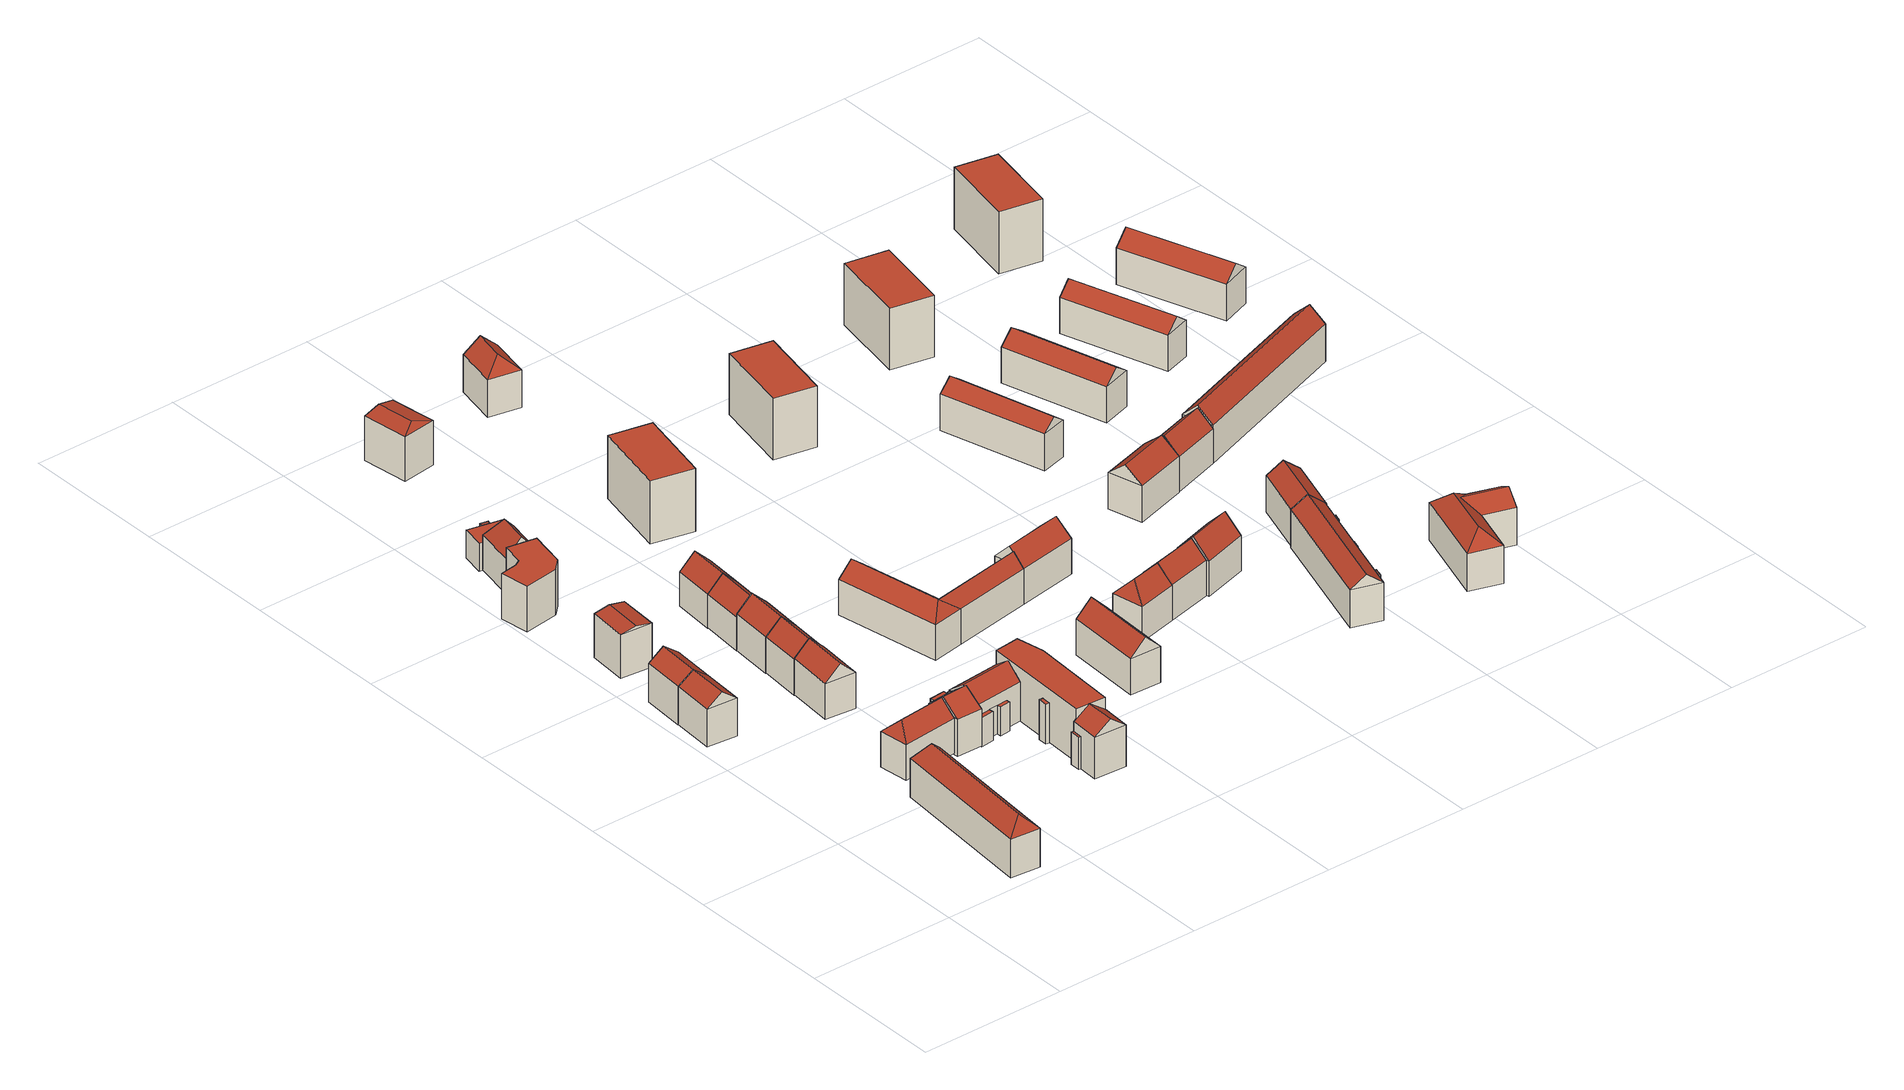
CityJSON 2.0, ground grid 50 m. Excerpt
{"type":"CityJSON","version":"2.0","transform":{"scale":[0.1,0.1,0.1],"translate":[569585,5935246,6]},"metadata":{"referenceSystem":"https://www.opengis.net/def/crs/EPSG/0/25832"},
"CityObjects":{
"building1":{"type":"Building","attributes":{"name":"Peterskampweg","Gemeindeschluessel":"02100122","function":"31001_1010","yearOfConstruction":1978,"roofType":"3200","measuredHeight":18.35,"storeysAboveGround":4},"address":[{"country":"Germany","locality":"Hamburg","thoroughfareNumber":"79","thoroughfareName":"Peterskampweg","postcode":"22089"}],"geometry":[{"type":"Solid","lod":"2","boundaries":[[[[0,1,2,3]],[[4,5,1,0]],[[6,7,5,4]],[[3,2,7,6]],[[0,8,4]],[[6,9,3]],[[3,9,8,0]],[[4,8,9,6]],[[1,5,7,2]]]],"semantics":{"surfaces":[{"type":"WallSurface"},{"type":"RoofSurface","Flaechenneigung":"33.8663606532125","Flaechenrichtung":"5.44191229131199","Flaechengroesse":"31.5071338690364"},{"type":"RoofSurface","Flaechenneigung":"33.8660346399116","Flaechenrichtung":"185.440858677607","Flaechengroesse":"31.5132168230706"},{"type":"RoofSurface","Flaechenneigung":"45.4645888041415","Flaechenrichtung":"275.440397965638","Flaechengroesse":"346.697892583677"},{"type":"RoofSurface","Flaechenneigung":"45.4645322761702","Flaechenrichtung":"95.4392077965679","Flaechengroesse":"346.697206670922"},{"type":"GroundSurface"}],"values":[[0,0,0,0,1,2,3,4,5]]}}]},
"building2":{"type":"Building","attributes":{"name":"Peterskampweg","Gemeindeschluessel":"02100121","function":"31001_1010","yearOfConstruction":1957,"roofType":"3100","measuredHeight":16.93,"storeysAboveGround":4},"address":[{"country":"Germany","locality":"Hamburg","thoroughfareNumber":"68","thoroughfareName":"Peterskampweg","postcode":"22089"}],"geometry":[{"type":"Solid","lod":"2","boundaries":[[[[10,11,12,13]],[[14,15,11,10]],[[16,17,15,14]],[[13,12,17,16]],[[10,18,14]],[[16,19,13]],[[13,19,18,10]],[[14,18,19,16]],[[11,15,17,12]]]],"semantics":{"surfaces":[{"type":"WallSurface"},{"type":"RoofSurface","Flaechenneigung":"52.5828151543992","Flaechenrichtung":"274.738281333541","Flaechengroesse":"95.8369893192639"},{"type":"RoofSurface","Flaechenneigung":"52.5827700219906","Flaechenrichtung":"94.7243295992706","Flaechengroesse":"95.8383230498128"},{"type":"GroundSurface"}],"values":[[0,0,0,0,0,0,1,2,3]]}}]},
"building3":{"type":"Building","attributes":{"name":"Peterskampweg","Gemeindeschluessel":"02100121","function":"31001_1010","yearOfConstruction":1978,"roofType":"3100","measuredHeight":17.23,"storeysAboveGround":4},"address":[{"country":"Germany","locality":"Hamburg","thoroughfareNumber":"66","thoroughfareName":"Peterskampweg","postcode":"22089"}],"geometry":[{"type":"Solid","lod":"2","boundaries":[[[[20,21,22,10]],[[23,24,21,20]],[[14,25,24,23]],[[10,22,25,14]],[[20,26,23]],[[14,18,10]],[[10,18,26,20]],[[23,26,18,14]],[[21,24,25,22]]]],"semantics":{"surfaces":[{"type":"WallSurface"},{"type":"RoofSurface","Flaechenneigung":"52.3088020540518","Flaechenrichtung":"274.741382351397","Flaechengroesse":"99.602519343378"},{"type":"RoofSurface","Flaechenneigung":"52.3086819555311","Flaechenrichtung":"94.7316931557888","Flaechengroesse":"99.5245375117453"},{"type":"GroundSurface"}],"values":[[0,0,0,0,0,0,1,2,3]]}}]},
"building4":{"type":"Building","attributes":{"name":"Peterskampweg","Gemeindeschluessel":"02100121","function":"31001_1010","yearOfConstruction":1957,"roofType":"3100","measuredHeight":16.07,"storeysAboveGround":4},"address":[{"country":"Germany","locality":"Hamburg","thoroughfareNumber":"62","thoroughfareName":"Peterskampweg","postcode":"22089"}],"geometry":[{"type":"Solid","lod":"2","boundaries":[[[[27,28,29,30]],[[31,32,28,27]],[[33,34,32,31]],[[30,29,34,33]],[[27,35,31]],[[33,36,30]],[[30,36,35,27]],[[31,35,36,33]],[[28,32,34,29]]]],"semantics":{"surfaces":[{"type":"WallSurface"},{"type":"RoofSurface","Flaechenneigung":"79.4866216554259","Flaechenrichtung":"274.890750281872","Flaechengroesse":"74.3996729459847"},{"type":"RoofSurface","Flaechenneigung":"79.4864918375079","Flaechenrichtung":"94.9222495834892","Flaechengroesse":"75.3917196811478"},{"type":"GroundSurface"}],"values":[[0,0,0,0,0,0,1,2,3]]}}]},
"building5":{"type":"Building","attributes":{"name":"GriesstraÃe","Gemeindeschluessel":"02100122","function":"31001_1010","yearOfConstruction":1978,"roofType":"5000","measuredHeight":16.98,"storeysAboveGround":4},"address":[{"country":"Germany","locality":"Hamburg","thoroughfareNumber":"22","thoroughfareName":"Griesstraße","postcode":"20535"}],"geometry":[{"type":"Solid","lod":"2","boundaries":[[[[37,38,39,40]],[[41,42,38,37]],[[43,44,42,41]],[[40,39,44,43]],[[37,45,41]],[[43,46,40]],[[40,46,45,37]],[[41,45,46,43]],[[38,42,44,39]]]],"semantics":{"surfaces":[{"type":"WallSurface"},{"type":"RoofSurface","Flaechenneigung":"34.561437861719","Flaechenrichtung":"264.249041542954","Flaechengroesse":"30.3441899835049"},{"type":"RoofSurface","Flaechenneigung":"46.0000803428146","Flaechenrichtung":"174.286297077971","Flaechengroesse":"127.083836122021"},{"type":"RoofSurface","Flaechenneigung":"45.9999800754742","Flaechenrichtung":"354.259160964322","Flaechengroesse":"127.086329251824"},{"type":"GroundSurface"}],"values":[[0,0,0,0,1,0,2,3,4]]}}]},
"building6":{"type":"Building","attributes":{"name":"Marienthaler StraÃe","Gemeindeschluessel":"02100121","function":"31001_1010","yearOfConstruction":1978,"roofType":"1000","measuredHeight":15.64,"storeysAboveGround":4},"address":[{"country":"Germany","locality":"Hamburg","thoroughfareNumber":"103","thoroughfareName":"Marienthaler Straße","postcode":"20535"}],"geometry":[{"type":"Solid","lod":"2","boundaries":[[[[47,48,49,50]],[[51,52,48,47]],[[53,54,52,51]],[[55,56,54,53]],[[57,58,56,55]],[[59,60,58,57]],[[61,62,60,59]],[[50,49,62,61]],[[59,57,55,53,51,47,50,61]],[[48,52,54,56,58,60,62,49]]]],"semantics":{"surfaces":[{"type":"WallSurface"},{"type":"RoofSurface","Flaechenneigung":"90","Flaechenrichtung":"0","Flaechengroesse":"235.992307005571"},{"type":"GroundSurface"}],"values":[[0,0,0,0,0,0,0,0,1,2]]}}]},
"building7":{"type":"Building","attributes":{"name":"Peterskampweg","Gemeindeschluessel":"02100122","function":"31001_1010","yearOfConstruction":1994,"roofType":"3100","measuredHeight":17.4,"storeysAboveGround":4},"address":[{"country":"Germany","locality":"Hamburg","thoroughfareNumber":"69","thoroughfareName":"Peterskampweg","postcode":"22089"}],"geometry":[{"type":"Solid","lod":"2","boundaries":[[[[63,64,65,66]],[[67,68,64,63]],[[69,70,68,67]],[[66,65,70,69]],[[63,71,67]],[[69,72,66]],[[66,72,71,63]],[[67,71,72,69]],[[64,68,70,65]]]],"semantics":{"surfaces":[{"type":"WallSurface"},{"type":"RoofSurface","Flaechenneigung":"45.6752614031675","Flaechenrichtung":"275.360356841284","Flaechengroesse":"117.786511656363"},{"type":"RoofSurface","Flaechenneigung":"45.6748925457704","Flaechenrichtung":"95.4309138943633","Flaechengroesse":"118.666631435207"},{"type":"GroundSurface"}],"values":[[0,0,0,0,0,0,1,2,3]]}}]},
"building8":{"type":"Building","attributes":{"name":"GriesstraÃe","Gemeindeschluessel":"02100122","function":"31001_1010"},"children":["building8-1","building8-2"]},
"building8-1":{"type":"BuildingPart","attributes":{"roofType":"3100","measuredHeight":17.82,"storeysAboveGround":4},"parents":["building8"],"geometry":[{"type":"Solid","lod":"2","boundaries":[[[[73,74,75,76]],[[77,78,74,73]],[[79,80,78,77]],[[76,75,80,79]],[[73,81,77]],[[79,82,76]],[[76,82,81,73]],[[77,81,82,79]],[[74,78,80,75]]]],"semantics":{"surfaces":[{"type":"WallSurface"},{"type":"RoofSurface","Flaechenneigung":"50.1251916103766","Flaechenrichtung":"355.873294553674","Flaechengroesse":"69.1911806618361"},{"type":"RoofSurface","Flaechenneigung":"50.0375934343527","Flaechenrichtung":"179.097731260882","Flaechengroesse":"69.1618596791766"},{"type":"GroundSurface"}],"values":[[0,0,0,0,0,0,1,2,3]]}}]},
"building8-2":{"type":"BuildingPart","attributes":{"roofType":"1000","measuredHeight":12.75,"storeysAboveGround":4},"parents":["building8"],"geometry":[{"type":"Solid","lod":"2","boundaries":[[[[83,84,85,86]],[[87,88,84,83]],[[89,90,88,87]],[[73,74,90,89]],[[91,92,74,73]],[[86,85,92,91]],[[73,89,87,83,86,91]],[[84,88,90,74,92,85]]]],"semantics":{"surfaces":[{"type":"WallSurface"},{"type":"RoofSurface","Flaechenneigung":"90","Flaechenrichtung":"0","Flaechengroesse":"9.19636817402056"},{"type":"GroundSurface"}],"values":[[0,0,0,0,0,0,1,2]]}}]},
"building9":{"type":"Building","attributes":{"name":"Peterskampweg","Gemeindeschluessel":"02100122","function":"31001_1010","yearOfConstruction":1957,"roofType":"3100","measuredHeight":17.26,"storeysAboveGround":4},"address":[{"country":"Germany","locality":"Hamburg","thoroughfareNumber":"67","thoroughfareName":"Peterskampweg","postcode":"22089"}],"geometry":[{"type":"Solid","lod":"2","boundaries":[[[[93,94,95,96]],[[97,98,94,93]],[[99,100,98,97]],[[96,95,100,99]],[[93,101,97]],[[99,102,96]],[[96,102,101,93]],[[97,101,102,99]],[[94,98,100,95]]]],"semantics":{"surfaces":[{"type":"WallSurface"},{"type":"RoofSurface","Flaechenneigung":"46.110052614463","Flaechenrichtung":"275.359446810205","Flaechengroesse":"105.39671543843"},{"type":"RoofSurface","Flaechenneigung":"46.1092401436894","Flaechenrichtung":"95.4327229230595","Flaechengroesse":"105.176412755406"},{"type":"GroundSurface"}],"values":[[0,0,0,0,0,0,1,2,3]]}}]},
"building10":{"type":"Building","attributes":{"name":"Peterskampweg","Gemeindeschluessel":"02100121","function":"31001_1010","yearOfConstruction":1978,"roofType":"5000","measuredHeight":17.87,"storeysAboveGround":4},"address":[{"country":"Germany","locality":"Hamburg","thoroughfareNumber":"58","thoroughfareName":"Peterskampweg","postcode":"22089"}],"geometry":[{"type":"Solid","lod":"2","boundaries":[[[[103,104,105,106]],[[107,108,104,103]],[[109,110,108,107]],[[106,105,110,109]],[[103,111,107]],[[109,112,106]],[[106,112,111,103]],[[107,111,112,109]],[[104,108,110,105]]]],"semantics":{"surfaces":[{"type":"WallSurface"},{"type":"RoofSurface","Flaechenneigung":"31.7342821159858","Flaechenrichtung":"11.6243635591259","Flaechengroesse":"34.3410783759677"},{"type":"RoofSurface","Flaechenneigung":"40.3935916912065","Flaechenrichtung":"281.76400946967","Flaechengroesse":"96.489782852504"},{"type":"RoofSurface","Flaechenneigung":"40.3933774787155","Flaechenrichtung":"101.76604240952","Flaechengroesse":"95.7754379520304"},{"type":"GroundSurface"}],"values":[[0,0,0,0,1,0,2,3,4]]}}]},
"building11":{"type":"Building","attributes":{"name":"Peterskampweg","Gemeindeschluessel":"02100122","function":"31001_1010","yearOfConstruction":1957,"roofType":"3100","measuredHeight":17.6,"storeysAboveGround":4},"address":[{"country":"Germany","locality":"Hamburg","thoroughfareNumber":"65","thoroughfareName":"Peterskampweg","postcode":"22089"}],"geometry":[{"type":"Solid","lod":"2","boundaries":[[[[97,113,114,115]],[[93,116,113,97]],[[117,118,116,93]],[[115,114,118,117]],[[97,101,93]],[[117,119,115]],[[115,119,101,97]],[[93,101,119,117]],[[113,116,118,114]]]],"semantics":{"surfaces":[{"type":"WallSurface"},{"type":"RoofSurface","Flaechenneigung":"45.7087350032698","Flaechenrichtung":"95.2227162654452","Flaechengroesse":"109.199133831889"},{"type":"RoofSurface","Flaechenneigung":"45.709620725881","Flaechenrichtung":"275.146357854383","Flaechengroesse":"108.960622949222"},{"type":"GroundSurface"}],"values":[[0,0,0,0,0,0,1,2,3]]}}]},
"building12":{"type":"Building","attributes":{"name":"Peterskampweg","Gemeindeschluessel":"02100121","function":"31001_1010"},"children":["building12-1","building12-2"]},
"building12-1":{"type":"BuildingPart","attributes":{"roofType":"1000","measuredHeight":9.54,"storeysAboveGround":3},"parents":["building12"],"geometry":[{"type":"Solid","lod":"2","boundaries":[[[[120,121,122,123]],[[124,125,121,120]],[[126,127,125,124]],[[123,122,127,126]],[[124,120,123,126]],[[121,125,127,122]]]],"semantics":{"surfaces":[{"type":"WallSurface"},{"type":"RoofSurface","Flaechenneigung":"90","Flaechenrichtung":"0","Flaechengroesse":"95.9083079972926"},{"type":"GroundSurface"}],"values":[[0,0,0,0,1,2]]}}]},
"building12-2":{"type":"BuildingPart","attributes":{"roofType":"1000","measuredHeight":9.54,"storeysAboveGround":3},"parents":["building12"],"geometry":[{"type":"Solid","lod":"2","boundaries":[[[[128,129,130,131]],[[132,133,129,128]],[[134,135,133,132]],[[131,130,135,134]],[[132,128,131,134]],[[129,133,135,130]]]],"semantics":{"surfaces":[{"type":"WallSurface"},{"type":"RoofSurface","Flaechenneigung":"90","Flaechenrichtung":"0","Flaechengroesse":"2.9139170031784"},{"type":"GroundSurface"}],"values":[[0,0,0,0,1,2]]}}]},
"building13":{"type":"Building","attributes":{"name":"Launitzweg","Gemeindeschluessel":"02100122","function":"31001_1010"},"children":["building13-1","building13-2","building13-3","building13-4","building13-5","building13-6"]},
"building13-1":{"type":"BuildingPart","attributes":{"roofType":"3100","measuredHeight":17.83,"storeysAboveGround":4},"parents":["building13"],"geometry":[{"type":"Solid","lod":"2","boundaries":[[[[136,137,138,139]],[[140,141,137,136]],[[142,143,141,140]],[[139,138,143,142]],[[136,144,140]],[[142,145,139]],[[139,145,144,136]],[[140,144,145,142]],[[137,141,143,138]]]],"semantics":{"surfaces":[{"type":"WallSurface"},{"type":"RoofSurface","Flaechenneigung":"52.5202095847336","Flaechenrichtung":"354.367657047694","Flaechengroesse":"132.652211782059"},{"type":"RoofSurface","Flaechenneigung":"52.520241993122","Flaechenrichtung":"174.37337925334","Flaechengroesse":"126.735338123854"},{"type":"GroundSurface"}],"values":[[0,0,0,0,0,0,1,2,3]]}}]},
"building13-2":{"type":"BuildingPart","attributes":{"roofType":"1000","measuredHeight":18.3,"storeysAboveGround":4},"parents":["building13"],"geometry":[{"type":"Solid","lod":"2","boundaries":[[[[146,147,137,148]],[[149,150,147,146]],[[151,152,150,149]],[[153,154,152,151]],[[148,137,154,153]],[[151,149,146,148,153]],[[147,150,152,154,137]]]],"semantics":{"surfaces":[{"type":"WallSurface"},{"type":"RoofSurface","Flaechenneigung":"90","Flaechenrichtung":"0","Flaechengroesse":"403.838762422948"},{"type":"GroundSurface"}],"values":[[0,0,0,0,0,1,2]]}}]},
"building13-3":{"type":"BuildingPart","attributes":{"roofType":"3100","measuredHeight":18.45,"storeysAboveGround":4},"parents":["building13"],"geometry":[{"type":"Solid","lod":"2","boundaries":[[[[155,156,152,157]],[[158,159,156,155]],[[160,161,159,158]],[[157,152,161,160]],[[155,162,158]],[[160,163,157]],[[157,163,162,155]],[[158,162,163,160]],[[156,159,161,152]]]],"semantics":{"surfaces":[{"type":"WallSurface"},{"type":"RoofSurface","Flaechenneigung":"53.5397911508383","Flaechenrichtung":"93.4567268338415","Flaechengroesse":"71.6514783143033"},{"type":"RoofSurface","Flaechenneigung":"53.540942645089","Flaechenrichtung":"273.055745114588","Flaechengroesse":"71.6383459365998"},{"type":"GroundSurface"}],"values":[[0,0,0,0,0,0,1,2,3]]}}]},
"building13-4":{"type":"BuildingPart","attributes":{"roofType":"1000","measuredHeight":11.1,"storeysAboveGround":4},"parents":["building13"],"geometry":[{"type":"Solid","lod":"2","boundaries":[[[[164,165,166,167]],[[168,169,165,164]],[[170,161,169,168]],[[167,166,161,170]],[[168,164,167,170]],[[165,169,161,166]]]],"semantics":{"surfaces":[{"type":"WallSurface"},{"type":"RoofSurface","Flaechenneigung":"90","Flaechenrichtung":"0","Flaechengroesse":"2.91515733651439"},{"type":"GroundSurface"}],"values":[[0,0,0,0,1,2]]}}]},
"building13-5":{"type":"BuildingPart","attributes":{"roofType":"1000","measuredHeight":13.71,"storeysAboveGround":4},"parents":["building13"],"geometry":[{"type":"Solid","lod":"2","boundaries":[[[[171,172,173,174]],[[175,176,172,171]],[[177,178,176,175]],[[174,173,178,177]],[[175,171,174,177]],[[172,176,178,173]]]],"semantics":{"surfaces":[{"type":"WallSurface"},{"type":"RoofSurface","Flaechenneigung":"90","Flaechenrichtung":"0","Flaechengroesse":"4.18949200061671"},{"type":"GroundSurface"}],"values":[[0,0,0,0,1,2]]}}]},
"building13-6":{"type":"BuildingPart","attributes":{"roofType":"1000","measuredHeight":9.96,"storeysAboveGround":4},"parents":["building13"],"geometry":[{"type":"Solid","lod":"2","boundaries":[[[[179,180,181,182]],[[183,184,180,179]],[[185,143,184,183]],[[186,187,143,185]],[[188,189,187,186]],[[190,191,189,188]],[[192,193,191,190]],[[182,181,193,192]],[[190,188,186,185,183,179,182,192]],[[180,184,143,187,189,191,193,181]]]],"semantics":{"surfaces":[{"type":"WallSurface"},{"type":"RoofSurface","Flaechenneigung":"90","Flaechenrichtung":"0","Flaechengroesse":"14.7241736813107"},{"type":"GroundSurface"}],"values":[[0,0,0,0,0,0,0,0,1,2]]}}]},
"building14":{"type":"Building","attributes":{"name":"Peterskampweg","Gemeindeschluessel":"02100122","function":"31001_1010","yearOfConstruction":1957,"roofType":"3100","measuredHeight":16.69,"storeysAboveGround":4},"address":[{"country":"Germany","locality":"Hamburg","thoroughfareNumber":"63","thoroughfareName":"Peterskampweg","postcode":"22089"}],"geometry":[{"type":"Solid","lod":"2","boundaries":[[[[194,195,196,197]],[[198,199,195,194]],[[200,201,199,198]],[[197,196,201,200]],[[194,202,198]],[[200,203,197]],[[197,203,202,194]],[[198,202,203,200]],[[195,199,201,196]]]],"semantics":{"surfaces":[{"type":"WallSurface"},{"type":"RoofSurface","Flaechenneigung":"45.2432181142275","Flaechenrichtung":"275.069358264531","Flaechengroesse":"111.295790380201"},{"type":"RoofSurface","Flaechenneigung":"45.2427669983575","Flaechenrichtung":"95.1190742704094","Flaechengroesse":"111.348555579079"},{"type":"GroundSurface"}],"values":[[0,0,0,0,0,0,1,2,3]]}}]},
"building15":{"type":"Building","attributes":{"name":"Peterskampweg","Gemeindeschluessel":"02100122","function":"31001_1010","yearOfConstruction":1957,"roofType":"3100","measuredHeight":16.87,"storeysAboveGround":4},"address":[{"country":"Germany","locality":"Hamburg","thoroughfareNumber":"61","thoroughfareName":"Peterskampweg","postcode":"22089"}],"geometry":[{"type":"Solid","lod":"2","boundaries":[[[[198,204,205,206]],[[194,207,204,198]],[[208,209,207,194]],[[206,205,209,208]],[[198,210,194]],[[208,211,206]],[[206,211,210,198]],[[194,210,211,208]],[[204,207,209,205]]]],"semantics":{"surfaces":[{"type":"WallSurface"},{"type":"RoofSurface","Flaechenneigung":"45.6378143352856","Flaechenrichtung":"95.1176155098108","Flaechengroesse":"105.486944053792"},{"type":"RoofSurface","Flaechenneigung":"45.6379036629861","Flaechenrichtung":"275.066767765152","Flaechengroesse":"106.290224014758"},{"type":"GroundSurface"}],"values":[[0,0,0,0,0,0,1,2,3]]}}]},
"building16":{"type":"Building","attributes":{"name":"Peterskampweg","Gemeindeschluessel":"02500503","function":"31001_1010","roofType":"5000","measuredHeight":16.54,"storeysAboveGround":4},"address":[{"country":"Germany","locality":"Hamburg","thoroughfareNumber":"54","thoroughfareName":"Peterskampweg","postcode":"22089"}],"geometry":[{"type":"Solid","lod":"2","boundaries":[[[[212,213,214,215]],[[216,217,213,212]],[[218,219,217,216]],[[215,214,219,218]],[[212,220,216]],[[218,221,215]],[[215,221,220,212]],[[216,220,221,218]],[[213,217,219,214]]]],"semantics":{"surfaces":[{"type":"WallSurface"},{"type":"RoofSurface","Flaechenneigung":"67.0855119736355","Flaechenrichtung":"172.520676033653","Flaechengroesse":"19.4381676946548"},{"type":"RoofSurface","Flaechenneigung":"77.6403172852523","Flaechenrichtung":"82.5130880285919","Flaechengroesse":"86.7969335589074"},{"type":"RoofSurface","Flaechenneigung":"77.6403288287253","Flaechenrichtung":"262.512705278156","Flaechengroesse":"87.0002938870367"},{"type":"GroundSurface"}],"values":[[0,0,0,0,1,0,2,3,4]]}}]},
"building17":{"type":"Building","attributes":{"name":"Marienthaler StraÃe","Gemeindeschluessel":"02100122","function":"31001_1010","yearOfConstruction":1957,"roofType":"1000","measuredHeight":21.66,"storeysAboveGround":7},"address":[{"country":"Germany","locality":"Hamburg","thoroughfareNumber":"109","thoroughfareName":"Marienthaler Straße","postcode":"20535"}],"geometry":[{"type":"Solid","lod":"2","boundaries":[[[[222,223,224,225]],[[226,227,223,222]],[[228,229,227,226]],[[225,224,229,228]],[[226,222,225,228]],[[223,227,229,224]]]],"semantics":{"surfaces":[{"type":"WallSurface"},{"type":"RoofSurface","Flaechenneigung":"90","Flaechenrichtung":"0","Flaechengroesse":"389.242203013323"},{"type":"GroundSurface"}],"values":[[0,0,0,0,1,2]]}}]},
"building18":{"type":"Building","attributes":{"name":"Launitzweg","Gemeindeschluessel":"02100122","function":"31001_1010","yearOfConstruction":1957,"roofType":"3100","measuredHeight":17.91,"storeysAboveGround":4},"address":[{"country":"Germany","locality":"Hamburg","thoroughfareNumber":"10","thoroughfareName":"Launitzweg","postcode":"20535"}],"geometry":[{"type":"Solid","lod":"2","boundaries":[[[[230,231,232,233]],[[234,235,231,230]],[[236,237,235,234]],[[233,232,237,236]],[[230,238,234]],[[236,239,233]],[[233,239,238,230]],[[234,238,239,236]],[[231,235,237,232]]]],"semantics":{"surfaces":[{"type":"WallSurface"},{"type":"RoofSurface","Flaechenneigung":"44.0321055442164","Flaechenrichtung":"272.794904753454","Flaechengroesse":"201.776453264636"},{"type":"RoofSurface","Flaechenneigung":"44.0321237667603","Flaechenrichtung":"92.7982417943155","Flaechengroesse":"201.773163612339"},{"type":"GroundSurface"}],"values":[[0,0,0,0,0,0,1,2,3]]}}]},
"building19":{"type":"Building","attributes":{"name":"GriesstraÃe","Gemeindeschluessel":"02100122","function":"31001_1010"},"children":["building19-1","building19-2","building19-3"]},
"building19-1":{"type":"BuildingPart","attributes":{"roofType":"5000","measuredHeight":16.62,"storeysAboveGround":4},"parents":["building19"],"geometry":[{"type":"Solid","lod":"2","boundaries":[[[[240,241,242,243]],[[244,245,241,240]],[[246,247,245,244]],[[243,242,247,246]],[[240,248,244]],[[246,249,243]],[[243,249,248,240]],[[244,248,249,246]],[[241,245,247,242]]]],"semantics":{"surfaces":[{"type":"WallSurface"},{"type":"RoofSurface","Flaechenneigung":"39.4791842088346","Flaechenrichtung":"170.168433300779","Flaechengroesse":"32.33759918646"},{"type":"RoofSurface","Flaechenneigung":"51.0001831678668","Flaechenrichtung":"79.8441336401243","Flaechengroesse":"247.119812003692"},{"type":"RoofSurface","Flaechenneigung":"51.0005660384176","Flaechenrichtung":"260.064752725847","Flaechengroesse":"247.112251807372"},{"type":"GroundSurface"}],"values":[[0,0,0,0,1,0,2,3,4]]}}]},
"building19-2":{"type":"BuildingPart","attributes":{"roofType":"5000","measuredHeight":16.62,"storeysAboveGround":4},"parents":["building19"],"geometry":[{"type":"Solid","lod":"2","boundaries":[[[[240,241,250,251]],[[252,253,241,240]],[[254,255,253,252]],[[251,250,255,254]],[[240,248,252]],[[254,256,251]],[[251,256,248,240]],[[252,248,256,254]],[[241,253,255,250]]]],"semantics":{"surfaces":[{"type":"WallSurface"},{"type":"RoofSurface","Flaechenneigung":"-51.2878761025937","Flaechenrichtung":"259.744905559439","Flaechengroesse":"26.4295135095444"},{"type":"RoofSurface","Flaechenneigung":"39.976468081961","Flaechenrichtung":"170.055559831267","Flaechengroesse":"177.429820822095"},{"type":"RoofSurface","Flaechenneigung":"39.9767789529607","Flaechenrichtung":"349.867693567672","Flaechengroesse":"177.436334581447"},{"type":"GroundSurface"}],"values":[[0,0,0,0,1,0,2,3,4]]}}]},
"building19-3":{"type":"BuildingPart","attributes":{"roofType":"3100","measuredHeight":17.44,"storeysAboveGround":4},"parents":["building19"],"geometry":[{"type":"Solid","lod":"2","boundaries":[[[[257,258,259,260]],[[261,262,258,257]],[[263,250,262,261]],[[260,259,250,263]],[[257,264,261]],[[263,265,260]],[[260,265,264,257]],[[261,264,265,263]],[[258,262,250,259]]]],"semantics":{"surfaces":[{"type":"WallSurface"},{"type":"RoofSurface","Flaechenneigung":"45.7290237202847","Flaechenrichtung":"349.875571670714","Flaechengroesse":"159.268898390733"},{"type":"RoofSurface","Flaechenneigung":"45.7269478292936","Flaechenrichtung":"170.071730673027","Flaechengroesse":"160.773977326833"},{"type":"GroundSurface"}],"values":[[0,0,0,0,0,0,1,2,3]]}}]},
"building20":{"type":"Building","attributes":{"name":"Peterskampweg","Gemeindeschluessel":"02500503","function":"31001_1010","roofType":"5000","measuredHeight":17.7,"storeysAboveGround":4},"address":[{"country":"Germany","locality":"Hamburg","thoroughfareNumber":"53","thoroughfareName":"Peterskampweg","postcode":"22089"}],"geometry":[{"type":"Solid","lod":"2","boundaries":[[[[266,267,268,269]],[[270,271,267,266]],[[272,273,271,270]],[[269,268,273,272]],[[266,274,270]],[[272,275,269]],[[269,275,274,266]],[[270,274,275,272]],[[267,271,273,268]]]],"semantics":{"surfaces":[{"type":"WallSurface"},{"type":"RoofSurface","Flaechenneigung":"40.8606072833637","Flaechenrichtung":"191.755741371884","Flaechengroesse":"35.0160917259147"},{"type":"RoofSurface","Flaechenneigung":"48.7445773751989","Flaechenrichtung":"101.757827563104","Flaechengroesse":"94.088189816139"},{"type":"RoofSurface","Flaechenneigung":"48.7445790446934","Flaechenrichtung":"281.758281066065","Flaechengroesse":"94.0846119896577"},{"type":"GroundSurface"}],"values":[[0,0,0,0,1,0,2,3,4]]}}]},
"building21":{"type":"Building","attributes":{"name":"GriesstraÃe","Gemeindeschluessel":"02100122","function":"31001_1010","yearOfConstruction":1978,"roofType":"5000","measuredHeight":17.68,"storeysAboveGround":4},"address":[{"country":"Germany","locality":"Hamburg","thoroughfareNumber":"36","thoroughfareName":"Griesstraße","postcode":"20535"}],"geometry":[{"type":"Solid","lod":"2","boundaries":[[[[276,277,278,279]],[[280,281,277,276]],[[282,283,281,280]],[[279,278,283,282]],[[276,284,280]],[[282,285,279]],[[279,285,284,276]],[[280,284,285,282]],[[277,281,283,278]]]],"semantics":{"surfaces":[{"type":"WallSurface"},{"type":"RoofSurface","Flaechenneigung":"28.7634685684599","Flaechenrichtung":"259.523969949795","Flaechengroesse":"35.1739816866162"},{"type":"RoofSurface","Flaechenneigung":"43.9215271465999","Flaechenrichtung":"167.507826610384","Flaechengroesse":"96.4895079383674"},{"type":"RoofSurface","Flaechenneigung":"43.9214660456538","Flaechenrichtung":"348.949052616478","Flaechengroesse":"94.7922867847516"},{"type":"GroundSurface"}],"values":[[0,0,0,0,1,0,2,3,4]]}}]},
"building22":{"type":"Building","attributes":{"name":"GriesstraÃe","Gemeindeschluessel":"02100122","function":"31001_1010","yearOfConstruction":1957,"roofType":"3100","measuredHeight":17.59,"storeysAboveGround":4},"address":[{"country":"Germany","locality":"Hamburg","thoroughfareNumber":"38","thoroughfareName":"Griesstraße","postcode":"20535"}],"geometry":[{"type":"Solid","lod":"2","boundaries":[[[[286,287,288,289]],[[290,291,287,286]],[[292,293,291,290]],[[289,288,293,292]],[[286,294,290]],[[292,285,289]],[[289,285,294,286]],[[290,294,285,292]],[[287,291,293,288]]]],"semantics":{"surfaces":[{"type":"WallSurface"},{"type":"RoofSurface","Flaechenneigung":"44.1294770192152","Flaechenrichtung":"346.954257009495","Flaechengroesse":"120.576332259743"},{"type":"RoofSurface","Flaechenneigung":"44.1295114688808","Flaechenrichtung":"166.951595014942","Flaechengroesse":"120.901225215209"},{"type":"GroundSurface"}],"values":[[0,0,0,0,0,0,1,2,3]]}}]},
"building23":{"type":"Building","attributes":{"name":"Marienthaler StraÃe","Gemeindeschluessel":"02100122","function":"31001_1010","yearOfConstruction":1957,"roofType":"1000","measuredHeight":20.98,"storeysAboveGround":7},"address":[{"country":"Germany","locality":"Hamburg","thoroughfareNumber":"115","thoroughfareName":"Marienthaler Straße","postcode":"20535"}],"geometry":[{"type":"Solid","lod":"2","boundaries":[[[[295,296,297,298]],[[299,300,296,295]],[[301,302,300,299]],[[298,297,302,301]],[[299,295,298,301]],[[296,300,302,297]]]],"semantics":{"surfaces":[{"type":"WallSurface"},{"type":"RoofSurface","Flaechenneigung":"90","Flaechenrichtung":"0","Flaechengroesse":"384.103067011957"},{"type":"GroundSurface"}],"values":[[0,0,0,0,1,2]]}}]},
"building24":{"type":"Building","attributes":{"name":"GriesstraÃe","Gemeindeschluessel":"02100122","function":"31001_1010","yearOfConstruction":1957,"roofType":"3100","measuredHeight":18.12,"storeysAboveGround":4},"address":[{"country":"Germany","locality":"Hamburg","thoroughfareNumber":"40","thoroughfareName":"Griesstraße","postcode":"20535"}],"geometry":[{"type":"Solid","lod":"2","boundaries":[[[[303,304,305,306]],[[307,308,304,303]],[[309,310,308,307]],[[306,305,310,309]],[[303,311,307]],[[309,312,306]],[[306,312,311,303]],[[307,311,312,309]],[[304,308,310,305]]]],"semantics":{"surfaces":[{"type":"WallSurface"},{"type":"RoofSurface","Flaechenneigung":"43.7759481569887","Flaechenrichtung":"343.659194379363","Flaechengroesse":"135.096407790173"},{"type":"RoofSurface","Flaechenneigung":"43.7754437610917","Flaechenrichtung":"163.644063638335","Flaechengroesse":"136.04201929956"},{"type":"GroundSurface"}],"values":[[0,0,0,0,0,0,1,2,3]]}}]},
"building25":{"type":"Building","attributes":{"name":"Schulenbeksweg","Gemeindeschluessel":"02100122","function":"31001_1010"},"children":["building25-1","building25-2","building25-3","building25-4","building25-5"]},
"building25-1":{"type":"BuildingPart","attributes":{"roofType":"1000","measuredHeight":13.15,"storeysAboveGround":4},"parents":["building25"],"geometry":[{"type":"Solid","lod":"2","boundaries":[[[[313,314,315,316]],[[317,318,314,313]],[[319,320,318,317]],[[316,315,320,319]],[[317,313,316,319]],[[314,318,320,315]]]],"semantics":{"surfaces":[{"type":"WallSurface"},{"type":"RoofSurface","Flaechenneigung":"90","Flaechenrichtung":"0","Flaechengroesse":"0.698687857312473"},{"type":"GroundSurface"}],"values":[[0,0,0,0,1,2]]}}]},
"building25-2":{"type":"BuildingPart","attributes":{"roofType":"3100","measuredHeight":17.14,"storeysAboveGround":4},"parents":["building25"],"geometry":[{"type":"Solid","lod":"2","boundaries":[[[[321,322,323,324]],[[325,326,322,321]],[[327,328,326,325]],[[324,323,328,327]],[[321,329,325]],[[327,330,324]],[[324,330,329,321]],[[325,329,330,327]],[[322,326,328,323]]]],"semantics":{"surfaces":[{"type":"WallSurface"},{"type":"RoofSurface","Flaechenneigung":"52.5439155507649","Flaechenrichtung":"287.5036152597","Flaechengroesse":"297.323729421672"},{"type":"RoofSurface","Flaechenneigung":"52.544065108709","Flaechenrichtung":"107.556375491235","Flaechengroesse":"296.907229624412"},{"type":"GroundSurface"}],"values":[[0,0,0,0,0,0,1,2,3]]}}]},
"building25-3":{"type":"BuildingPart","attributes":{"roofType":"3100","measuredHeight":16.41,"storeysAboveGround":4},"parents":["building25"],"geometry":[{"type":"Solid","lod":"2","boundaries":[[[[331,332,333,334]],[[335,336,332,331]],[[337,338,336,335]],[[334,333,338,337]],[[331,339,335]],[[337,340,334]],[[334,340,339,331]],[[335,339,340,337]],[[332,336,338,333]]]],"semantics":{"surfaces":[{"type":"WallSurface"},{"type":"RoofSurface","Flaechenneigung":"53.3343662180516","Flaechenrichtung":"287.48835929198","Flaechengroesse":"132.593595258353"},{"type":"RoofSurface","Flaechenneigung":"53.3344942833919","Flaechenrichtung":"107.493750347242","Flaechengroesse":"133.015480719492"},{"type":"GroundSurface"}],"values":[[0,0,0,0,0,0,1,2,3]]}}]},
"building25-4":{"type":"BuildingPart","attributes":{"roofType":"1000","measuredHeight":13.15,"storeysAboveGround":4},"parents":["building25"],"geometry":[{"type":"Solid","lod":"2","boundaries":[[[[341,342,343,344]],[[345,346,342,341]],[[347,348,346,345]],[[344,343,348,347]],[[345,341,344,347]],[[342,346,348,343]]]],"semantics":{"surfaces":[{"type":"WallSurface"},{"type":"RoofSurface","Flaechenneigung":"90","Flaechenrichtung":"0","Flaechengroesse":"1.78093200025804"},{"type":"GroundSurface"}],"values":[[0,0,0,0,1,2]]}}]},
"building25-5":{"type":"BuildingPart","attributes":{"roofType":"1000","measuredHeight":13.15,"storeysAboveGround":4},"parents":["building25"],"geometry":[{"type":"Solid","lod":"2","boundaries":[[[[349,350,351,352]],[[353,354,350,349]],[[355,356,354,353]],[[352,351,356,355]],[[353,349,352,355]],[[350,354,356,351]]]],"semantics":{"surfaces":[{"type":"WallSurface"},{"type":"RoofSurface","Flaechenneigung":"90","Flaechenrichtung":"0","Flaechengroesse":"1.0378980657808"},{"type":"GroundSurface"}],"values":[[0,0,0,0,1,2]]}}]},
"building26":{"type":"Building","attributes":{"name":"GriesstraÃe","Gemeindeschluessel":"02100122","function":"31001_1010","yearOfConstruction":1957,"roofType":"3100","measuredHeight":17.47,"storeysAboveGround":4},"address":[{"country":"Germany","locality":"Hamburg","thoroughfareNumber":"45","thoroughfareName":"Griesstraße","postcode":"20535"}],"geometry":[{"type":"Solid","lod":"2","boundaries":[[[[357,358,359,360]],[[361,362,358,357]],[[363,364,362,361]],[[360,359,364,363]],[[357,365,361]],[[363,366,360]],[[360,366,365,357]],[[361,365,366,363]],[[358,362,364,359]]]],"semantics":{"surfaces":[{"type":"WallSurface"},{"type":"RoofSurface","Flaechenneigung":"49.8112956642329","Flaechenrichtung":"163.653442877014","Flaechengroesse":"148.338573399486"},{"type":"RoofSurface","Flaechenneigung":"49.8131381771357","Flaechenrichtung":"343.909183655995","Flaechengroesse":"147.201303265911"},{"type":"GroundSurface"}],"values":[[0,0,0,0,0,0,1,2,3]]}}]},
"building27":{"type":"Building","attributes":{"name":"Marienthaler StraÃe","Gemeindeschluessel":"02100122","function":"31001_1010","yearOfConstruction":1978,"roofType":"3100","measuredHeight":16.16,"storeysAboveGround":4},"address":[{"country":"Germany","locality":"Hamburg","thoroughfareNumber":"116","thoroughfareName":"Marienthaler Straße","postcode":"20535"}],"geometry":[{"type":"Solid","lod":"2","boundaries":[[[[367,368,369,370]],[[371,372,368,367]],[[373,374,372,371]],[[370,369,374,373]],[[367,375,371]],[[373,376,370]],[[370,376,375,367]],[[371,375,376,373]],[[368,372,374,369]]]],"semantics":{"surfaces":[{"type":"WallSurface"},{"type":"RoofSurface","Flaechenneigung":"52.706303959874","Flaechenrichtung":"75.2937822648311","Flaechengroesse":"215.816015377235"},{"type":"RoofSurface","Flaechenneigung":"52.7057131338123","Flaechenrichtung":"254.942217493972","Flaechengroesse":"215.30463207395"},{"type":"GroundSurface"}],"values":[[0,0,0,0,0,0,1,2,3]]}}]},
"building28":{"type":"Building","attributes":{"name":"GriesstraÃe","Gemeindeschluessel":"02100122","function":"31001_1010","yearOfConstruction":1957,"roofType":"3100","measuredHeight":17.24,"storeysAboveGround":4},"address":[{"country":"Germany","locality":"Hamburg","thoroughfareNumber":"47","thoroughfareName":"Griesstraße","postcode":"20535"}],"geometry":[{"type":"Solid","lod":"2","boundaries":[[[[377,378,379,380]],[[381,382,378,377]],[[383,384,382,381]],[[380,379,384,383]],[[377,385,381]],[[383,386,380]],[[380,386,385,377]],[[381,385,386,383]],[[378,382,384,379]]]],"semantics":{"surfaces":[{"type":"WallSurface"},{"type":"RoofSurface","Flaechenneigung":"44.9855501826093","Flaechenrichtung":"342.678963220972","Flaechengroesse":"132.05278545156"},{"type":"RoofSurface","Flaechenneigung":"44.9862742900081","Flaechenrichtung":"162.84859977874","Flaechengroesse":"132.888117468992"},{"type":"GroundSurface"}],"values":[[0,0,0,0,0,0,1,2,3]]}}]},
"building29":{"type":"Building","attributes":{"name":"Schulenbeksweg","Gemeindeschluessel":"02100122","function":"31001_1010"},"children":["building29-1","building29-2"]},
"building29-1":{"type":"BuildingPart","attributes":{"roofType":"3200","measuredHeight":17.85,"storeysAboveGround":4},"parents":["building29"],"geometry":[{"type":"Solid","lod":"2","boundaries":[[[[387,388,389,390]],[[391,392,388,387]],[[393,394,392,391]],[[390,389,394,393]],[[387,395,391]],[[393,396,390]],[[390,396,395,387]],[[391,395,396,393]],[[388,392,394,389]]]],"semantics":{"surfaces":[{"type":"WallSurface"},{"type":"RoofSurface","Flaechenneigung":"45.9257946161589","Flaechenrichtung":"197.509444278775","Flaechengroesse":"40.0814385503697"},{"type":"RoofSurface","Flaechenneigung":"45.9258023673801","Flaechenrichtung":"17.4989457220585","Flaechengroesse":"40.0712323815523"},{"type":"RoofSurface","Flaechenneigung":"49.4315600602259","Flaechenrichtung":"107.513478500667","Flaechengroesse":"180.919546559762"},{"type":"RoofSurface","Flaechenneigung":"49.4315817398468","Flaechenrichtung":"287.51693583489","Flaechengroesse":"180.911693351065"},{"type":"GroundSurface"}],"values":[[0,0,0,0,1,2,3,4,5]]}}]},
"building29-2":{"type":"BuildingPart","attributes":{"roofType":"5000","measuredHeight":16.5,"storeysAboveGround":4},"parents":["building29"],"geometry":[{"type":"Solid","lod":"2","boundaries":[[[[397,398,399,400]],[[390,389,398,397]],[[401,402,389,390]],[[400,399,402,401]],[[397,403,390]],[[401,404,400]],[[400,404,403,397]],[[390,403,404,401]],[[398,389,402,399]]]],"semantics":{"surfaces":[{"type":"WallSurface"},{"type":"RoofSurface","Flaechenneigung":"-49.4273329567369","Flaechenrichtung":"287.512348765595","Flaechengroesse":"32.5383506690362"},{"type":"RoofSurface","Flaechenneigung":"59.3264664076612","Flaechenrichtung":"197.50107271365","Flaechengroesse":"90.4291816384441"},{"type":"RoofSurface","Flaechenneigung":"59.3265858882366","Flaechenrichtung":"17.4998135275646","Flaechengroesse":"90.4108689755331"},{"type":"GroundSurface"}],"values":[[0,0,0,0,1,0,2,3,4]]}}]},
"building30":{"type":"Building","attributes":{"name":"Marienthaler StraÃe","Gemeindeschluessel":"02100122","function":"31001_1010","yearOfConstruction":1957,"roofType":"1000","measuredHeight":21.15,"storeysAboveGround":7},"address":[{"country":"Germany","locality":"Hamburg","thoroughfareNumber":"121","thoroughfareName":"Marienthaler Straße","postcode":"20535"}],"geometry":[{"type":"Solid","lod":"2","boundaries":[[[[405,406,407,408]],[[409,410,406,405]],[[411,412,410,409]],[[408,407,412,411]],[[409,405,408,411]],[[406,410,412,407]]]],"semantics":{"surfaces":[{"type":"WallSurface"},{"type":"RoofSurface","Flaechenneigung":"90","Flaechenrichtung":"0","Flaechengroesse":"395.514996986367"},{"type":"GroundSurface"}],"values":[[0,0,0,0,1,2]]}}]},
"building31":{"type":"Building","attributes":{"name":"Marienthaler StraÃe","Gemeindeschluessel":"02100122","function":"31001_1010","yearOfConstruction":1978,"roofType":"3100","measuredHeight":16.24,"storeysAboveGround":4},"address":[{"country":"Germany","locality":"Hamburg","thoroughfareNumber":"120","thoroughfareName":"Marienthaler Straße","postcode":"20535"}],"geometry":[{"type":"Solid","lod":"2","boundaries":[[[[413,414,415,416]],[[417,418,414,413]],[[419,420,418,417]],[[416,415,420,419]],[[413,421,417]],[[419,422,416]],[[416,422,421,413]],[[417,421,422,419]],[[414,418,420,415]]]],"semantics":{"surfaces":[{"type":"WallSurface"},{"type":"RoofSurface","Flaechenneigung":"53.1771560770768","Flaechenrichtung":"74.1223357195627","Flaechengroesse":"238.925395988204"},{"type":"RoofSurface","Flaechenneigung":"53.177104551792","Flaechenrichtung":"254.129493436385","Flaechengroesse":"239.339596562643"},{"type":"GroundSurface"}],"values":[[0,0,0,0,0,0,1,2,3]]}}]},
"building32":{"type":"Building","attributes":{"name":"GriesstraÃe","Gemeindeschluessel":"02100122","function":"31001_1010","yearOfConstruction":1957,"roofType":"3100","measuredHeight":18.03,"storeysAboveGround":4},"address":[{"country":"Germany","locality":"Hamburg","thoroughfareNumber":"53","thoroughfareName":"Griesstraße","postcode":"20535"}],"geometry":[{"type":"Solid","lod":"2","boundaries":[[[[423,424,425,426]],[[427,428,424,423]],[[429,430,428,427]],[[426,425,430,429]],[[423,431,427]],[[429,432,426]],[[426,432,431,423]],[[427,431,432,429]],[[424,428,430,425]]]],"semantics":{"surfaces":[{"type":"WallSurface"},{"type":"RoofSurface","Flaechenneigung":"45.9627435229794","Flaechenrichtung":"340.801364216608","Flaechengroesse":"453.794494235727"},{"type":"RoofSurface","Flaechenneigung":"45.9627777884125","Flaechenrichtung":"160.724989602639","Flaechengroesse":"456.50006226552"},{"type":"GroundSurface"}],"values":[[0,0,0,0,0,0,1,2,3]]}}]},
"building33":{"type":"Building","attributes":{"name":"Marienthaler StraÃe","Gemeindeschluessel":"02100122","function":"31001_1010","yearOfConstruction":1978,"roofType":"3100","measuredHeight":16.3,"storeysAboveGround":4},"address":[{"country":"Germany","locality":"Hamburg","thoroughfareNumber":"124","thoroughfareName":"Marienthaler Straße","postcode":"20535"}],"geometry":[{"type":"Solid","lod":"2","boundaries":[[[[433,434,435,436]],[[437,438,434,433]],[[439,440,438,437]],[[436,435,440,439]],[[433,441,437]],[[439,442,436]],[[436,442,441,433]],[[437,441,442,439]],[[434,438,440,435]]]],"semantics":{"surfaces":[{"type":"WallSurface"},{"type":"RoofSurface","Flaechenneigung":"51.086057282482","Flaechenrichtung":"72.1510368792988","Flaechengroesse":"225.835831263813"},{"type":"RoofSurface","Flaechenneigung":"51.0860240102787","Flaechenrichtung":"252.158353937607","Flaechengroesse":"225.566966469686"},{"type":"GroundSurface"}],"values":[[0,0,0,0,0,0,1,2,3]]}}]},
"building34":{"type":"Building","attributes":{"name":"Marienthaler StraÃe","Gemeindeschluessel":"02100122","function":"31001_1010","yearOfConstruction":1957,"roofType":"1000","measuredHeight":21.29,"storeysAboveGround":7},"address":[{"country":"Germany","locality":"Hamburg","thoroughfareNumber":"127","thoroughfareName":"Marienthaler Straße","postcode":"20535"}],"geometry":[{"type":"Solid","lod":"2","boundaries":[[[[443,444,445,446]],[[447,448,444,443]],[[449,450,448,447]],[[446,445,450,449]],[[447,443,446,449]],[[444,448,450,445]]]],"semantics":{"surfaces":[{"type":"WallSurface"},{"type":"RoofSurface","Flaechenneigung":"90","Flaechenrichtung":"0","Flaechengroesse":"385.792928491739"},{"type":"GroundSurface"}],"values":[[0,0,0,0,1,2]]}}]},
"building35":{"type":"Building","attributes":{"name":"Marienthaler StraÃe","Gemeindeschluessel":"02100122","function":"31001_1010","yearOfConstruction":1978,"roofType":"3100","measuredHeight":16.8,"storeysAboveGround":4},"address":[{"country":"Germany","locality":"Hamburg","thoroughfareNumber":"128","thoroughfareName":"Marienthaler Straße","postcode":"20535"}],"geometry":[{"type":"Solid","lod":"2","boundaries":[[[[451,452,453,454]],[[455,456,452,451]],[[457,458,456,455]],[[454,453,458,457]],[[451,459,455]],[[457,460,454]],[[454,460,459,451]],[[455,459,460,457]],[[452,456,458,453]]]],"semantics":{"surfaces":[{"type":"WallSurface"},{"type":"RoofSurface","Flaechenneigung":"51.6771435937999","Flaechenrichtung":"70.6903080448918","Flaechengroesse":"252.057448970152"},{"type":"RoofSurface","Flaechenneigung":"51.6771897122226","Flaechenrichtung":"250.717976646408","Flaechengroesse":"252.054576737016"},{"type":"GroundSurface"}],"values":[[0,0,0,0,0,0,1,2,3]]}}]}
},
"vertices":[
[291,526,170],[291,526,38],[243,15,38],[243,15,170],[394,517,170],[394,517,38],[345,6,170],[345,6,38],[339,488,221],[297,44,221],
[24,1248,163],[24,1248,34],[12,1103,34],[12,1103,163],[128,1239,163],[128,1239,34],[116,1094,163],[116,1094,34],[76,1243,203],[64,1099,203],
[36,1397,163],[36,1397,31],[24,1248,31],[140,1388,163],[140,1388,31],[128,1239,31],[88,1393,203],
[71,1684,174],[71,1684,24],[59,1550,24],[59,1550,174],[178,1678,174],[178,1678,24],[167,1540,174],[167,1540,24],[125,1681,184],[113,1545,184],
[334,597,162],[334,597,41],[530,617,41],[530,617,162],[324,698,162],[324,698,41],[519,718,162],[519,718,41],[363,651,211],[525,667,211],
[81,2036,174],[81,2036,17],[60,2024,17],[60,2024,174],[97,2112,174],[97,2112,17],[195,2094,174],[195,2094,17],[169,1967,174],[169,1967,17],[133,1933,174],[133,1933,17],[13,1916,174],[13,1916,17],[0,2016,174],[0,2016,17],
[379,1156,158],[379,1156,35],[364,997,35],[364,997,158],[484,1148,158],[484,1148,35],[469,987,158],[469,987,35],[432,1152,209],[416,992,209],
[607,727,166],[607,727,38],[519,718,38],[519,718,166],[619,601,166],[619,601,38],[531,602,166],[531,602,38],[613,664,216],[525,660,216],
[593,741,166],[593,741,38],[539,736,38],[539,736,166],[594,730,166],[594,730,38],[606,731,166],[606,731,38],[541,720,166],[541,720,38],
[392,1299,154],[392,1299,32],[379,1156,32],[379,1156,154],[498,1291,154],[498,1291,32],[484,1148,154],[484,1148,32],[445,1295,205],[432,1152,205],
[126,2253,134],[126,2253,14],[97,2112,14],[97,2112,134],[224,2233,134],[224,2233,14],[195,2094,134],[195,2094,14],[168,2208,193],[146,2103,193],
[498,1291,29],[511,1438,29],[511,1438,154],[392,1299,29],[405,1446,154],[405,1446,29],[458,1442,205],
[130,2334,108],[130,2334,12],[114,2256,12],[114,2256,108],[248,2309,108],[248,2309,12],[232,2232,108],[232,2232,12],
[182,2334,108],[182,2334,12],[180,2323,12],[180,2323,108],[208,2329,108],[208,2329,12],[206,2318,108],[206,2318,12],
[795,750,170],[795,750,35],[606,731,35],[606,731,170],[790,635,170],[790,635,35],[617,618,170],[617,618,35],[793,693,213],[612,675,213],
[881,758,218],[881,758,35],[795,750,218],[899,663,218],[899,663,35],[880,361,218],[880,361,35],[777,367,218],[777,367,35],
[873,258,178],[873,258,35],[880,361,178],[762,264,178],[762,264,35],[768,367,178],[768,367,35],[818,261,219],[824,364,219],
[758,332,146],[758,332,35],[766,331,35],[766,331,146],[759,367,146],[759,367,35],[768,367,146],
[770,495,172],[770,495,35],[783,494,35],[783,494,172],[771,526,172],[771,526,35],[784,525,172],[784,525,35],
[666,606,134],[666,606,35],[664,621,35],[664,621,134],[619,601,134],[619,601,35],[617,618,134],[734,630,134],[734,630,35],[735,615,134],[735,615,35],[698,611,134],[698,611,35],[696,624,134],[696,624,35],
[418,1594,141],[418,1594,27],[405,1446,27],[405,1446,141],[525,1586,141],[525,1586,27],[511,1438,141],[511,1438,27],[472,1590,194],[458,1442,194],
[525,1586,24],[537,1727,24],[537,1727,141],[418,1594,24],[431,1736,141],[431,1736,24],[472,1590,193],[484,1732,193],
[370,2772,162],[370,2772,10],[349,2930,10],[349,2930,162],[253,2757,162],[253,2757,10],[233,2916,162],[233,2916,10],[308,2795,175],[291,2923,175],
[637,2309,234],[637,2309,17],[579,2047,17],[579,2047,234],[779,2278,234],[779,2278,17],[721,2015,234],[721,2015,17],
[1128,793,165],[1128,793,41],[1116,532,41],[1116,532,165],[1235,788,165],[1235,788,41],[1223,527,165],[1223,527,41],[1182,790,220],[1169,529,220],
[908,1045,164],[908,1045,42],[842,1406,42],[842,1406,164],[798,1026,164],[798,1026,42],[735,1387,164],[735,1387,42],[846,1072,208],[789,1396,208],
[1180,1092,42],[1180,1092,164],[894,1118,164],[894,1118,42],[1167,1167,164],[1167,1167,42],[1173,1129,208],
[1364,1236,163],[1364,1236,42],[1161,1199,42],[1161,1199,163],[1388,1128,163],[1388,1128,42],[1180,1092,163],[1376,1182,217],[1170,1146,217],
[755,2840,141],[755,2840,12],[785,2986,12],[785,2986,141],[647,2862,141],[647,2862,12],[677,3009,141],[677,3009,12],[709,2892,189],[731,2998,189],
[1316,722,164],[1316,722,43],[1454,754,43],[1454,754,164],[1296,831,164],[1296,831,43],[1431,856,164],[1431,856,43],[1336,783,220],[1442,805,220],
[1587,892,166],[1587,892,44],[1431,856,44],[1431,856,166],[1611,791,166],[1611,791,44],[1454,754,166],[1454,754,44],[1599,842,220],
[1313,2383,240],[1313,2383,30],[1173,2411,30],[1173,2411,240],[1259,2119,240],[1259,2119,30],[1119,2148,240],[1119,2148,30],
[1742,938,167],[1742,938,46],[1587,892,46],[1587,892,167],[1770,826,167],[1770,826,46],[1613,780,167],[1613,780,46],[1756,882,227],[1600,836,227],
[1975,546,184],[1975,546,53],[1984,575,53],[1984,575,184],[1973,546,184],[1973,546,53],[1982,576,184],[1982,576,53],
[1950,821,184],[1950,821,53],[1814,387,53],[1814,387,184],[2049,788,184],[2049,788,53],[1912,356,184],[1912,356,53],[2000,804,224],[1863,372,224],
[2015,1011,177],[2015,1011,53],[1954,819,53],[1954,819,177],[2116,979,177],[2116,979,53],[2055,786,177],[2055,786,53],[2065,995,217],[2005,803,217],
[1939,421,184],[1939,421,53],[1934,423,53],[1934,423,184],[1931,393,184],[1931,393,53],[1925,395,184],[1925,395,53],
[2030,716,184],[2030,716,53],[2027,717,53],[2027,717,184],[2022,689,184],[2022,689,53],[2018,690,184],[2018,690,53],
[1715,1205,168],[1715,1205,44],[1896,1258,44],[1896,1258,168],[1684,1322,168],[1684,1322,44],[1863,1373,168],[1863,1373,44],[1699,1263,218],[1880,1316,218],
[1767,1624,161],[1767,1624,35],[1674,1981,35],[1674,1981,161],[1679,1602,161],[1679,1602,35],[1582,1956,161],[1582,1956,35],[1723,1613,196],[1628,1968,196],
[2034,1412,165],[2034,1412,46],[1867,1360,46],[1867,1360,165],[2066,1310,165],[2066,1310,46],[1896,1258,165],[1896,1258,46],[2050,1361,218],[1882,1309,218],
[2295,278,190],[2295,278,61],[2383,556,61],[2383,556,190],[2186,312,190],[2186,312,61],[2274,590,190],[2274,590,61],[2256,343,239],[2313,525,239],
[2347,442,190],[2347,442,61],[2451,409,61],[2451,409,190],[2487,523,190],[2487,523,61],[2325,511,226],[2469,466,226],
[1719,2555,249],[1719,2555,38],[1669,2288,38],[1669,2288,249],[1863,2527,249],[1863,2527,38],[1812,2261,249],[1812,2261,38],
[2073,1709,161],[2073,1709,37],[1973,2062,37],[1973,2062,161],[1973,1679,161],[1973,1679,37],[1873,2033,161],[1873,2033,37],[2023,1694,200],[1923,2048,200],
[2615,1614,176],[2615,1614,47],[2034,1412,47],[2034,1412,176],[2653,1516,176],[2653,1516,47],[2066,1310,176],[2066,1310,47],[2634,1565,227],[2050,1361,227],
[2368,1799,165],[2368,1799,41],[2254,2151,41],[2254,2151,165],[2277,1770,165],[2277,1770,41],[2164,2122,165],[2164,2122,41],[2323,1785,204],[2209,2137,204],
[2274,2731,259],[2274,2731,46],[2222,2468,46],[2222,2468,259],[2415,2703,259],[2415,2703,46],[2364,2440,259],[2364,2440,46],
[2673,1899,170],[2673,1899,44],[2551,2248,44],[2551,2248,170],[2572,1864,170],[2572,1864,44],[2450,2213,170],[2450,2213,44],[2623,1882,212],[2500,2231,212]
]}
